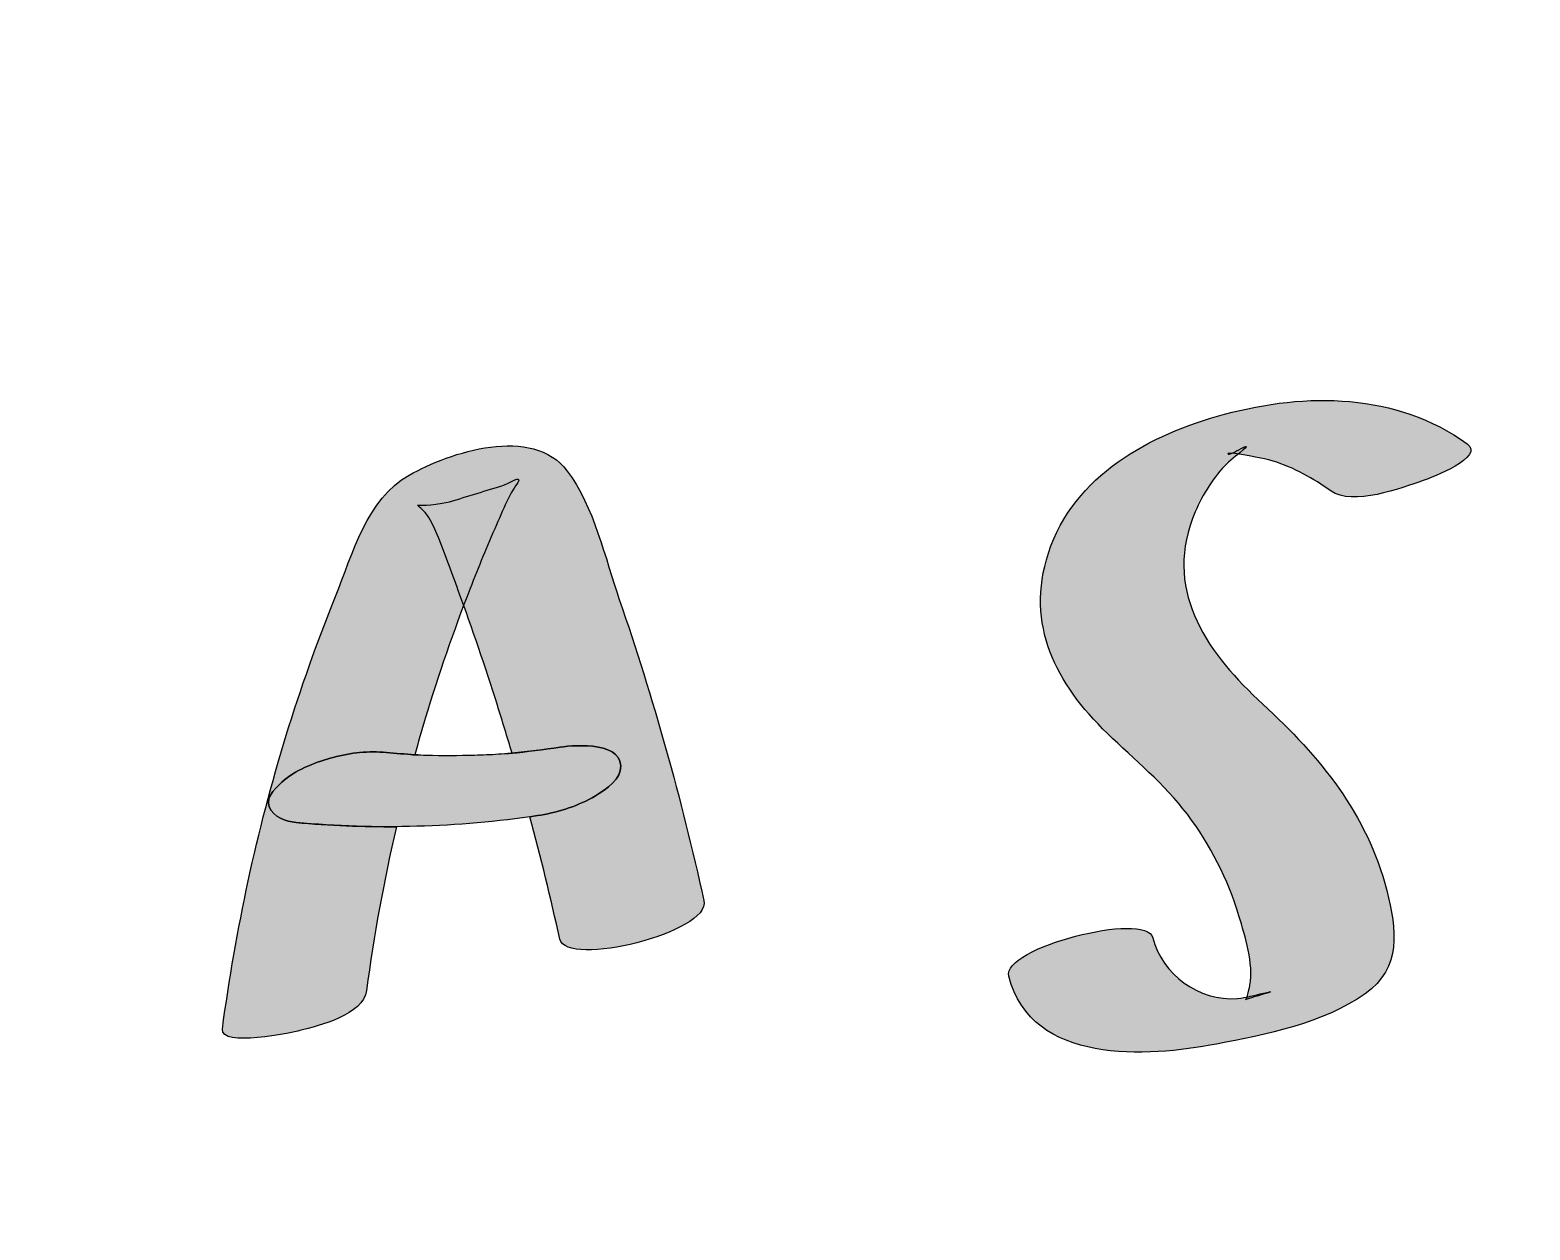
# Model space of a CAD drawing. Header units: millimetres. Extents: x -36 to 627, y -167 to 363.
# Drawn here: x 382.63 to 400.49, y 56.68 to 70.96 of the extents above; entities that cross this region are included whole.
import ezdxf

# ---------------------------------------------------------------- set-up
doc = ezdxf.new("R2010")
doc.units = ezdxf.units.MM
doc.header["$MEASUREMENT"] = 0
doc.layers.add('layer 1', color=7, linetype='Continuous')

msp = doc.modelspace()

# ---------------------------------------------------------------- hatches: boundary and pattern name
at = {"layer": 'layer 1', "true_color": 0x252422}
h = msp.add_hatch(color=250, dxfattribs=at)
edge = h.paths.add_edge_path()
edge.add_spline(control_points=[(399.7409, 66.0316), (398.8935, 66.6393), (397.8276, 66.6459), (396.8519, 66.383), (395.966, 66.1446), (395.0553, 65.6587), (394.7559, 64.7309), (394.479, 63.8741), (394.8463, 63.1804), (395.4577, 62.5851), (395.7813, 62.2691), (396.1358, 61.9857), (396.4092, 61.6222), (396.6826, 61.2601), (396.8921, 60.8489), (397.0235, 60.414), (397.0993, 60.1661), (397.1981, 59.8482), (397.1548, 59.5885), (397.1555, 59.5902), (397.1152, 59.405), (397.101, 59.4167), (397.0968, 59.4204), (397.5957, 59.5565), (397.314, 59.4944), (397.2122, 59.4719), (397.1094, 59.438), (397.0052, 59.4305), (396.5454, 59.3961), (396.1104, 59.7138), (395.9986, 60.1541), (395.9164, 60.4749), (394.1971, 60.0329), (394.2835, 59.6944), (394.5529, 58.6369), (395.934, 58.731), (396.7548, 58.8878), (397.343, 59.0002), (398.0301, 59.1339), (398.5271, 59.4879), (398.9591, 59.795), (398.9024, 60.2506), (398.7823, 60.7163), (398.5468, 61.6306), (397.9863, 62.3065), (397.3075, 62.9337), (396.6721, 63.5201), (396.1329, 64.2409), (396.4719, 65.1415), (396.5525, 65.3557), (396.6714, 65.5664), (396.8252, 65.7375), (396.8886, 65.8085), (396.9631, 65.8682), (397.0366, 65.9286), (397.2709, 66.1222), (396.8821, 65.863), (396.8926, 65.9143), (396.9004, 65.9494), (397.3821, 65.841), (397.4289, 65.8263), (397.6792, 65.7493), (397.9077, 65.6203), (398.1194, 65.4688), (398.3703, 65.2883), (398.9621, 65.5049), (399.2166, 65.5936), (399.3107, 65.6261), (399.9599, 65.8742), (399.7409, 66.0316)], knot_values=[0, 0, 0, 0, 0.0434783, 0.0434783, 0.0434783, 0.0869565, 0.0869565, 0.0869565, 0.1304348, 0.1304348, 0.1304348, 0.173913, 0.173913, 0.173913, 0.2173913, 0.2173913, 0.2173913, 0.2608696, 0.2608696, 0.2608696, 0.3043478, 0.3043478, 0.3043478, 0.3478261, 0.3478261, 0.3478261, 0.3913043, 0.3913043, 0.3913043, 0.4347826, 0.4347826, 0.4347826, 0.4782609, 0.4782609, 0.4782609, 0.5217391, 0.5217391, 0.5217391, 0.5652174, 0.5652174, 0.5652174, 0.6086957, 0.6086957, 0.6086957, 0.6521739, 0.6521739, 0.6521739, 0.6956522, 0.6956522, 0.6956522, 0.7391304, 0.7391304, 0.7391304, 0.7826087, 0.7826087, 0.7826087, 0.826087, 0.826087, 0.826087, 0.8695652, 0.8695652, 0.8695652, 0.9130435, 0.9130435, 0.9130435, 0.9565217, 0.9565217, 0.9565217, 1, 1, 1, 1], degree=3, periodic=1)
h = msp.add_hatch(color=250, dxfattribs=at)
edge = h.paths.add_edge_path()
edge.add_spline(control_points=[(386.6386, 59.5259), (386.7263, 60.1815), (386.845, 60.8318), (386.9947, 61.4751), (386.5966, 61.4721), (386.1982, 61.4889), (385.8005, 61.5253), (385.6787, 61.5365), (385.5296, 61.5869), (385.4816, 61.7117), (385.4331, 61.8378), (385.5828, 61.9631), (385.6645, 62.0331), (385.8171, 62.162), (386.0538, 62.2496), (386.2427, 62.3004), (386.4508, 62.3561), (386.6627, 62.3774), (386.8769, 62.3573), (386.9876, 62.3472), (387.0983, 62.3395), (387.2096, 62.3318), (387.2096, 62.3318), (387.2134, 62.3315), (387.2134, 62.3315), (387.2134, 62.3315), (387.2129, 62.3295), (387.2129, 62.3295), (387.1737, 62.3313), (387.128, 62.3343), (387.2114, 62.3318), (387.2114, 62.3318), (387.2136, 62.3318), (387.2136, 62.3318), (387.2537, 62.4757), (387.2953, 62.6193), (387.3386, 62.7624), (387.4959, 63.2849), (387.674, 63.8009), (387.8723, 64.3092), (387.9718, 64.5632), (388.076, 64.8153), (388.1848, 65.0655), (388.2315, 65.1726), (388.2789, 65.2798), (388.3274, 65.3856), (388.4079, 65.5591), (388.5837, 65.7005), (388.2801, 65.5419), (388.0617, 65.475), (387.844, 65.4076), (387.6262, 65.3401), (387.1279, 65.2388), (387.2131, 65.388), (387.3634, 65.1803), (387.412, 65.1129), (387.4439, 65.0347), (387.4764, 64.959), (387.5705, 64.7389), (387.6492, 64.5098), (387.7316, 64.285), (387.8971, 63.8341), (388.0523, 63.379), (388.1966, 62.9209), (388.2566, 62.7312), (388.3147, 62.5408), (388.371, 62.3504), (388.371, 62.3504), (388.4482, 62.3566), (388.4482, 62.3566), (388.4482, 62.3566), (388.3714, 62.3494), (388.3714, 62.3494), (388.3714, 62.3494), (388.371, 62.3503), (388.371, 62.3503), (388.5623, 62.3694), (388.7531, 62.392), (388.9429, 62.4212), (389.1323, 62.4496), (389.7264, 62.4898), (389.6601, 62.1401), (389.6351, 62.0071), (389.4221, 61.875), (389.3233, 61.82), (389.1281, 61.7105), (388.8925, 61.64), (388.6725, 61.607), (388.6725, 61.607), (388.5841, 61.5941), (388.5841, 61.5941), (388.7137, 61.1111), (388.8322, 60.6252), (388.9398, 60.1367), (389.0157, 59.7952), (390.7401, 60.2112), (390.6549, 60.596), (390.3868, 61.8084), (390.053, 63.005), (389.6476, 64.1785), (389.4802, 64.665), (389.3446, 65.291), (389.0293, 65.7075), (388.6138, 66.2562), (387.6333, 65.9336), (387.1475, 65.659), (386.6402, 65.3727), (386.4758, 64.7264), (386.2698, 64.2151), (386.0514, 63.6731), (385.8555, 63.1216), (385.6834, 62.563), (385.3318, 61.4215), (385.0827, 60.2503), (384.9235, 59.0668), (384.894, 58.843), (385.7633, 59.0254), (385.8473, 59.0484), (386.0786, 59.1099), (386.5995, 59.2337), (386.6386, 59.5259)], knot_values=[0, 0, 0, 0, 0.025, 0.025, 0.025, 0.05, 0.05, 0.05, 0.075, 0.075, 0.075, 0.1, 0.1, 0.1, 0.125, 0.125, 0.125, 0.15, 0.15, 0.15, 0.175, 0.175, 0.175, 0.2, 0.2, 0.2, 0.225, 0.225, 0.225, 0.25, 0.25, 0.25, 0.275, 0.275, 0.275, 0.3, 0.3, 0.3, 0.325, 0.325, 0.325, 0.35, 0.35, 0.35, 0.375, 0.375, 0.375, 0.4, 0.4, 0.4, 0.425, 0.425, 0.425, 0.45, 0.45, 0.45, 0.475, 0.475, 0.475, 0.5, 0.5, 0.5, 0.525, 0.525, 0.525, 0.55, 0.55, 0.55, 0.575, 0.575, 0.575, 0.6, 0.6, 0.6, 0.625, 0.625, 0.625, 0.65, 0.65, 0.65, 0.675, 0.675, 0.675, 0.7, 0.7, 0.7, 0.725, 0.725, 0.725, 0.75, 0.75, 0.75, 0.775, 0.775, 0.775, 0.8, 0.8, 0.8, 0.825, 0.825, 0.825, 0.85, 0.85, 0.85, 0.875, 0.875, 0.875, 0.9, 0.9, 0.9, 0.925, 0.925, 0.925, 0.95, 0.95, 0.95, 0.975, 0.975, 0.975, 1, 1, 1, 1], degree=3, periodic=1)
h = msp.add_hatch(color=250, dxfattribs=at)
edge = h.paths.add_edge_path()
edge.add_spline(control_points=[(385.8005, 61.5253), (386.7587, 61.4377), (387.7208, 61.4632), (388.6725, 61.607), (388.8925, 61.64), (389.1281, 61.7105), (389.3233, 61.82), (389.4221, 61.875), (389.6351, 62.0071), (389.6601, 62.1401), (389.7264, 62.4898), (389.1323, 62.4496), (388.9429, 62.4212), (388.7469, 62.391), (388.5498, 62.3679), (388.3522, 62.3484), (388.289, 62.3419), (388.3209, 62.3449), (388.4482, 62.3566), (388.4168, 62.3538), (388.3848, 62.3514), (388.3534, 62.3491), (388.3061, 62.3454), (388.2581, 62.3425), (388.2108, 62.3402), (388.1155, 62.3342), (388.0203, 62.3301), (387.9257, 62.3278), (387.7351, 62.3217), (387.5445, 62.3217), (387.354, 62.3271), (387.3067, 62.3283), (387.2587, 62.3301), (387.2114, 62.3318), (387.0546, 62.3367), (387.354, 62.3217), (387.2096, 62.3318), (387.0983, 62.3395), (386.9876, 62.3472), (386.8769, 62.3573), (386.6627, 62.3774), (386.4508, 62.3561), (386.2427, 62.3004), (386.0538, 62.2496), (385.8171, 62.162), (385.6645, 62.0331), (385.5828, 61.9631), (385.4331, 61.8378), (385.4816, 61.7117), (385.5296, 61.5869), (385.6787, 61.5365), (385.8005, 61.5253)], knot_values=[0, 0, 0, 0, 0.0588235, 0.0588235, 0.0588235, 0.1176471, 0.1176471, 0.1176471, 0.1764706, 0.1764706, 0.1764706, 0.2352941, 0.2352941, 0.2352941, 0.2941176, 0.2941176, 0.2941176, 0.3529412, 0.3529412, 0.3529412, 0.4117647, 0.4117647, 0.4117647, 0.4705882, 0.4705882, 0.4705882, 0.5294118, 0.5294118, 0.5294118, 0.5882353, 0.5882353, 0.5882353, 0.6470588, 0.6470588, 0.6470588, 0.7058824, 0.7058824, 0.7058824, 0.7647059, 0.7647059, 0.7647059, 0.8235294, 0.8235294, 0.8235294, 0.8823529, 0.8823529, 0.8823529, 0.9411765, 0.9411765, 0.9411765, 1, 1, 1, 1], degree=3, periodic=1)

# ---------------------------------------------------------------- linework, layer by layer
at = {"layer": 'layer 1', "color": 250, "lineweight": 25}
msp.add_open_spline([(524.7262, 31.4324), (524.7262, 31.4324), (527.7263, 31.4324), (527.7263, 31.4324), (527.7263, 31.4324), (527.7262, 53.5324), (527.7262, 53.5324), (527.7262, 53.5324), (524.7262, 53.5324), (524.7262, 53.5324), (524.7262, 53.5324), (524.7262, 73.5324), (524.7262, 73.5324), (524.7262, 73.5324), (527.7262, 73.5324), (527.7262, 73.5324), (527.7262, 73.5324), (527.7262, 95.5324), (527.7262, 95.5324), (527.7262, 95.5324), (524.7261, 95.5324), (524.7261, 95.5324), (524.7261, 95.5324), (524.7261, 111.5324), (524.7261, 111.5324), (524.7261, 111.5324), (527.7262, 111.5324), (527.7262, 111.5324), (527.7262, 111.5324), (527.7262, 116.5324), (527.7262, 116.5324), (527.7262, 138.5324), (509.7262, 156.5324), (487.7262, 156.5324), (487.7262, 156.5324), (474.726, 156.5323), (474.726, 156.5323), (474.726, 156.5323), (474.726, 153.5321), (474.726, 153.5321), (474.726, 153.5321), (454.7259, 153.5321), (454.7259, 153.5321), (454.7259, 153.5321), (454.7259, 156.5323), (454.7259, 156.5323), (454.7259, 156.5323), (434.7258, 156.5324), (434.7258, 156.5324), (434.7258, 156.5324), (434.7258, 153.5323), (434.7258, 153.5323), (434.7258, 153.5323), (414.7257, 153.5323), (414.7257, 153.5323), (414.7257, 153.5323), (414.7257, 156.5324), (414.7257, 156.5324), (414.7257, 156.5324), (390.7267, 156.5324), (390.7267, 156.5324), (390.7267, 156.5324), (390.7267, 153.5323), (390.7267, 153.5323), (390.7267, 153.5323), (370.7266, 153.5323), (370.7266, 153.5323), (370.7266, 153.5323), (370.7266, 156.5324), (370.7266, 156.5324), (370.7266, 156.5324), (350.7265, 156.5323), (350.7265, 156.5323), (350.7265, 156.5323), (350.7265, 153.5321), (350.7265, 153.5321), (350.7265, 153.5321), (330.7264, 153.5321), (330.7264, 153.5321), (330.7264, 153.5321), (330.7264, 156.5323), (330.7264, 156.5323), (330.7264, 156.5323), (317.7262, 156.5324), (317.7262, 156.5324), (295.7262, 156.5324), (277.7262, 138.5324), (277.7262, 116.5324), (277.7262, 116.5324), (277.726, 111.5324), (277.726, 111.5324), (277.726, 111.5324), (280.726, 111.5324), (280.726, 111.5324), (280.726, 111.5324), (280.726, 95.5324), (280.726, 95.5324), (280.726, 95.5324), (277.726, 95.5324), (277.726, 95.5324), (277.726, 95.5324), (277.7261, 73.5326), (277.7261, 73.5326), (277.7261, 73.5326), (280.7262, 73.5326), (280.7262, 73.5326), (280.7262, 73.5326), (280.7262, 53.5325), (280.7262, 53.5325), (280.7262, 53.5325), (277.7261, 53.5325), (277.7261, 53.5325), (277.7261, 53.5325), (277.977, 31.5494), (277.977, 31.5494), (277.977, 31.5494), (280.6398, 31.5634), (280.6398, 31.5634)], degree=3, knots=[0, 0, 0, 0, 0.025641, 0.025641, 0.025641, 0.0512821, 0.0512821, 0.0512821, 0.0769231, 0.0769231, 0.0769231, 0.1025641, 0.1025641, 0.1025641, 0.1282051, 0.1282051, 0.1282051, 0.1538462, 0.1538462, 0.1538462, 0.1794872, 0.1794872, 0.1794872, 0.2051282, 0.2051282, 0.2051282, 0.2307692, 0.2307692, 0.2307692, 0.2564103, 0.2564103, 0.2564103, 0.2820513, 0.2820513, 0.2820513, 0.3076923, 0.3076923, 0.3076923, 0.3333333, 0.3333333, 0.3333333, 0.3589744, 0.3589744, 0.3589744, 0.3846154, 0.3846154, 0.3846154, 0.4102564, 0.4102564, 0.4102564, 0.4358974, 0.4358974, 0.4358974, 0.4615385, 0.4615385, 0.4615385, 0.4871795, 0.4871795, 0.4871795, 0.5128205, 0.5128205, 0.5128205, 0.5384615, 0.5384615, 0.5384615, 0.5641026, 0.5641026, 0.5641026, 0.5897436, 0.5897436, 0.5897436, 0.6153846, 0.6153846, 0.6153846, 0.6410256, 0.6410256, 0.6410256, 0.6666667, 0.6666667, 0.6666667, 0.6923077, 0.6923077, 0.6923077, 0.7179487, 0.7179487, 0.7179487, 0.7435897, 0.7435897, 0.7435897, 0.7692308, 0.7692308, 0.7692308, 0.7948718, 0.7948718, 0.7948718, 0.8205128, 0.8205128, 0.8205128, 0.8461538, 0.8461538, 0.8461538, 0.8717949, 0.8717949, 0.8717949, 0.8974359, 0.8974359, 0.8974359, 0.9230769, 0.9230769, 0.9230769, 0.9487179, 0.9487179, 0.9487179, 0.974359, 0.974359, 0.974359, 1, 1, 1, 1], dxfattribs=at)
at = {"layer": 'layer 1', "color": 250}
for points, knots in [([(399.7409, 66.0316), (398.8935, 66.6393), (397.8276, 66.6459), (396.8519, 66.383), (395.966, 66.1446), (395.0553, 65.6587), (394.7559, 64.7309), (394.479, 63.8741), (394.8463, 63.1804), (395.4577, 62.5851), (395.7813, 62.2691), (396.1358, 61.9857), (396.4092, 61.6222), (396.6826, 61.2601), (396.8921, 60.8489), (397.0235, 60.414), (397.0993, 60.1661), (397.1981, 59.8482), (397.1548, 59.5885), (397.1555, 59.5902), (397.1152, 59.405), (397.101, 59.4167), (397.0968, 59.4204), (397.5957, 59.5565), (397.314, 59.4944), (397.2122, 59.4719), (397.1094, 59.438), (397.0052, 59.4305), (396.5454, 59.3961), (396.1104, 59.7138), (395.9986, 60.1541), (395.9164, 60.4749), (394.1971, 60.0329), (394.2835, 59.6944), (394.5529, 58.6369), (395.934, 58.731), (396.7548, 58.8878), (397.343, 59.0002), (398.0301, 59.1339), (398.5271, 59.4879), (398.9591, 59.795), (398.9024, 60.2506), (398.7823, 60.7163), (398.5468, 61.6306), (397.9863, 62.3065), (397.3075, 62.9337), (396.6721, 63.5201), (396.1329, 64.2409), (396.4719, 65.1415), (396.5525, 65.3557), (396.6714, 65.5664), (396.8252, 65.7375), (396.8886, 65.8085), (396.9631, 65.8682), (397.0366, 65.9286), (397.2709, 66.1222), (396.8821, 65.863), (396.8926, 65.9143), (396.9004, 65.9494), (397.3821, 65.841), (397.4289, 65.8263), (397.6792, 65.7493), (397.9077, 65.6203), (398.1194, 65.4688), (398.3703, 65.2883), (398.9621, 65.5049), (399.2166, 65.5936), (399.3107, 65.6261), (399.9599, 65.8742), (399.7409, 66.0316)], [0, 0, 0, 0, 0.0434783, 0.0434783, 0.0434783, 0.0869565, 0.0869565, 0.0869565, 0.1304348, 0.1304348, 0.1304348, 0.173913, 0.173913, 0.173913, 0.2173913, 0.2173913, 0.2173913, 0.2608696, 0.2608696, 0.2608696, 0.3043478, 0.3043478, 0.3043478, 0.3478261, 0.3478261, 0.3478261, 0.3913043, 0.3913043, 0.3913043, 0.4347826, 0.4347826, 0.4347826, 0.4782609, 0.4782609, 0.4782609, 0.5217391, 0.5217391, 0.5217391, 0.5652174, 0.5652174, 0.5652174, 0.6086957, 0.6086957, 0.6086957, 0.6521739, 0.6521739, 0.6521739, 0.6956522, 0.6956522, 0.6956522, 0.7391304, 0.7391304, 0.7391304, 0.7826087, 0.7826087, 0.7826087, 0.826087, 0.826087, 0.826087, 0.8695652, 0.8695652, 0.8695652, 0.9130435, 0.9130435, 0.9130435, 0.9565217, 0.9565217, 0.9565217, 1, 1, 1, 1]), ([(386.6386, 59.5259), (386.7263, 60.1815), (386.845, 60.8318), (386.9947, 61.4751), (386.5966, 61.4721), (386.1982, 61.4889), (385.8005, 61.5253), (385.6787, 61.5365), (385.5296, 61.5869), (385.4816, 61.7117), (385.4331, 61.8378), (385.5828, 61.9631), (385.6645, 62.0331), (385.8171, 62.162), (386.0538, 62.2496), (386.2427, 62.3004), (386.4508, 62.3561), (386.6627, 62.3774), (386.8769, 62.3573), (386.9876, 62.3472), (387.0983, 62.3395), (387.2096, 62.3318), (387.2096, 62.3318), (387.2134, 62.3315), (387.2134, 62.3315), (387.2134, 62.3315), (387.2129, 62.3295), (387.2129, 62.3295), (387.1737, 62.3313), (387.128, 62.3343), (387.2114, 62.3318), (387.2114, 62.3318), (387.2136, 62.3318), (387.2136, 62.3318), (387.2537, 62.4757), (387.2953, 62.6193), (387.3386, 62.7624), (387.4959, 63.2849), (387.674, 63.8009), (387.8723, 64.3092), (387.9718, 64.5632), (388.076, 64.8153), (388.1848, 65.0655), (388.2315, 65.1726), (388.2789, 65.2798), (388.3274, 65.3856), (388.4079, 65.5591), (388.5837, 65.7005), (388.2801, 65.5419), (388.0617, 65.475), (387.844, 65.4076), (387.6262, 65.3401), (387.1279, 65.2388), (387.2131, 65.388), (387.3634, 65.1803), (387.412, 65.1129), (387.4439, 65.0347), (387.4764, 64.959), (387.5705, 64.7389), (387.6492, 64.5098), (387.7316, 64.285), (387.8971, 63.8341), (388.0523, 63.379), (388.1966, 62.9209), (388.2566, 62.7312), (388.3147, 62.5408), (388.371, 62.3504), (388.371, 62.3504), (388.4482, 62.3566), (388.4482, 62.3566), (388.4482, 62.3566), (388.3714, 62.3494), (388.3714, 62.3494), (388.3714, 62.3494), (388.371, 62.3503), (388.371, 62.3503), (388.5623, 62.3694), (388.7531, 62.392), (388.9429, 62.4212), (389.1323, 62.4496), (389.7264, 62.4898), (389.6601, 62.1401), (389.6351, 62.0071), (389.4221, 61.875), (389.3233, 61.82), (389.1281, 61.7105), (388.8925, 61.64), (388.6725, 61.607), (388.6725, 61.607), (388.5841, 61.5941), (388.5841, 61.5941), (388.7137, 61.1111), (388.8322, 60.6252), (388.9398, 60.1367), (389.0157, 59.7952), (390.7401, 60.2112), (390.6549, 60.596), (390.3868, 61.8084), (390.053, 63.005), (389.6476, 64.1785), (389.4802, 64.665), (389.3446, 65.291), (389.0293, 65.7075), (388.6138, 66.2562), (387.6333, 65.9336), (387.1475, 65.659), (386.6402, 65.3727), (386.4758, 64.7264), (386.2698, 64.2151), (386.0514, 63.6731), (385.8555, 63.1216), (385.6834, 62.563), (385.3318, 61.4215), (385.0827, 60.2503), (384.9235, 59.0668), (384.894, 58.843), (385.7633, 59.0254), (385.8473, 59.0484), (386.0786, 59.1099), (386.5995, 59.2337), (386.6386, 59.5259)], [0, 0, 0, 0, 0.025, 0.025, 0.025, 0.05, 0.05, 0.05, 0.075, 0.075, 0.075, 0.1, 0.1, 0.1, 0.125, 0.125, 0.125, 0.15, 0.15, 0.15, 0.175, 0.175, 0.175, 0.2, 0.2, 0.2, 0.225, 0.225, 0.225, 0.25, 0.25, 0.25, 0.275, 0.275, 0.275, 0.3, 0.3, 0.3, 0.325, 0.325, 0.325, 0.35, 0.35, 0.35, 0.375, 0.375, 0.375, 0.4, 0.4, 0.4, 0.425, 0.425, 0.425, 0.45, 0.45, 0.45, 0.475, 0.475, 0.475, 0.5, 0.5, 0.5, 0.525, 0.525, 0.525, 0.55, 0.55, 0.55, 0.575, 0.575, 0.575, 0.6, 0.6, 0.6, 0.625, 0.625, 0.625, 0.65, 0.65, 0.65, 0.675, 0.675, 0.675, 0.7, 0.7, 0.7, 0.725, 0.725, 0.725, 0.75, 0.75, 0.75, 0.775, 0.775, 0.775, 0.8, 0.8, 0.8, 0.825, 0.825, 0.825, 0.85, 0.85, 0.85, 0.875, 0.875, 0.875, 0.9, 0.9, 0.9, 0.925, 0.925, 0.925, 0.95, 0.95, 0.95, 0.975, 0.975, 0.975, 1, 1, 1, 1]), ([(385.8005, 61.5253), (386.7587, 61.4377), (387.7208, 61.4632), (388.6725, 61.607), (388.8925, 61.64), (389.1281, 61.7105), (389.3233, 61.82), (389.4221, 61.875), (389.6351, 62.0071), (389.6601, 62.1401), (389.7264, 62.4898), (389.1323, 62.4496), (388.9429, 62.4212), (388.7469, 62.391), (388.5498, 62.3679), (388.3522, 62.3484), (388.289, 62.3419), (388.3209, 62.3449), (388.4482, 62.3566), (388.4168, 62.3538), (388.3848, 62.3514), (388.3534, 62.3491), (388.3061, 62.3454), (388.2581, 62.3425), (388.2108, 62.3402), (388.1155, 62.3342), (388.0203, 62.3301), (387.9257, 62.3278), (387.7351, 62.3217), (387.5445, 62.3217), (387.354, 62.3271), (387.3067, 62.3283), (387.2587, 62.3301), (387.2114, 62.3318), (387.0546, 62.3367), (387.354, 62.3217), (387.2096, 62.3318), (387.0983, 62.3395), (386.9876, 62.3472), (386.8769, 62.3573), (386.6627, 62.3774), (386.4508, 62.3561), (386.2427, 62.3004), (386.0538, 62.2496), (385.8171, 62.162), (385.6645, 62.0331), (385.5828, 61.9631), (385.4331, 61.8378), (385.4816, 61.7117), (385.5296, 61.5869), (385.6787, 61.5365), (385.8005, 61.5253)], [0, 0, 0, 0, 0.0588235, 0.0588235, 0.0588235, 0.1176471, 0.1176471, 0.1176471, 0.1764706, 0.1764706, 0.1764706, 0.2352941, 0.2352941, 0.2352941, 0.2941176, 0.2941176, 0.2941176, 0.3529412, 0.3529412, 0.3529412, 0.4117647, 0.4117647, 0.4117647, 0.4705882, 0.4705882, 0.4705882, 0.5294118, 0.5294118, 0.5294118, 0.5882353, 0.5882353, 0.5882353, 0.6470588, 0.6470588, 0.6470588, 0.7058824, 0.7058824, 0.7058824, 0.7647059, 0.7647059, 0.7647059, 0.8235294, 0.8235294, 0.8235294, 0.8823529, 0.8823529, 0.8823529, 0.9411765, 0.9411765, 0.9411765, 1, 1, 1, 1])]:
    msp.add_open_spline(points, degree=3, knots=knots, dxfattribs=at)

doc.saveas('drawing.dxf')
